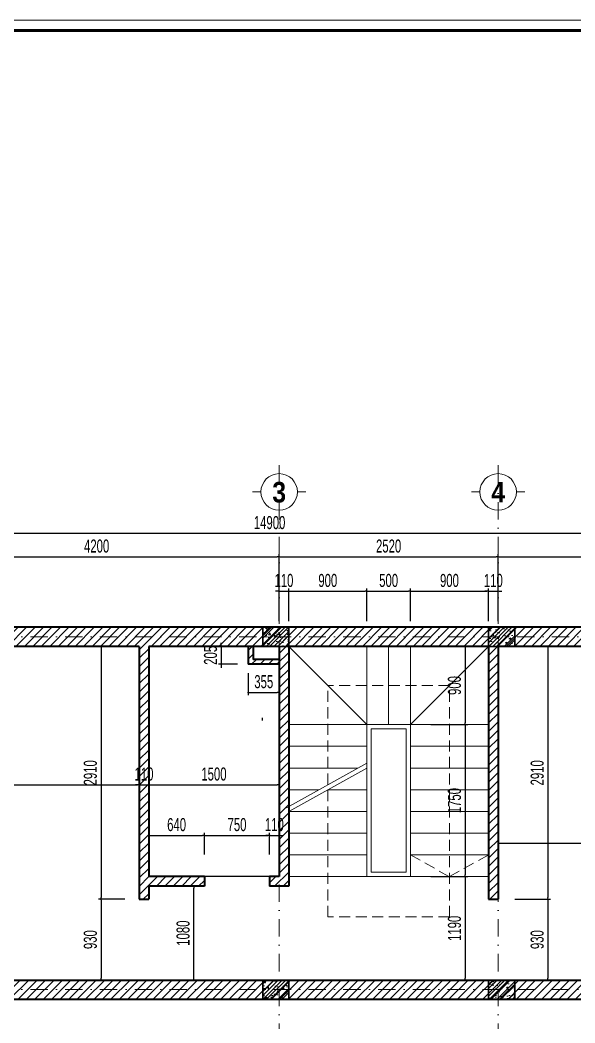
# Model space of a CAD drawing. Header units: millimetres. Extents: x 2565303 to 2664360, y -865723 to -262051.
# Drawn here: x 2638378 to 2644763, y -463448 to -451905 of the extents above; entities that cross this region are included whole.
import ezdxf
from ezdxf.enums import TextEntityAlignment as Align

# ---------------------------------------------------------------- set-up
doc = ezdxf.new("R2010")
doc.units = ezdxf.units.MM
doc.header["$LTSCALE"] = 10
doc.header["$MEASUREMENT"] = 0
doc.linetypes.add('DASHDOT', pattern=[1, 0.5, -0.25, 0, -0.25])
doc.linetypes.add('HIDDEN', pattern=[9.525, 6.35, -3.175])
doc.layers.get('0').update_dxf_attribs({"linetype": 'CONTINUOUS'})
doc.layers.get('DEFPOINTS').update_dxf_attribs({"color": 10, "linetype": 'CONTINUOUS'})
for name, color, linetype, lineweight in [('- Nội Thất', 83, 'CONTINUOUS', 25), ('-thay1', 7, 'CONTINUOUS', 18), ('-Tường', 4, 'CONTINUOUS', 35), ('LC Dim', 8, 'CONTINUOUS', 13), ('LC Hatch', 252, 'CONTINUOUS', 5), ('LC ISO', 153, 'CONTINUOUS', 13), ('LC MANH DUT', 35, 'HIDDEN', 5), ('LC Net dam 1', 30, 'CONTINUOUS', 30), ('LC Net dam2', 6, 'CONTINUOUS', 40), ('LC Net manh', 250, 'CONTINUOUS', 5), ('LC Net truc', 134, 'DASHDOT', 5), ('LC Text1', 20, 'CONTINUOUS', 13)]:
    doc.layers.add(name, color=color, linetype=linetype, lineweight=lineweight)
doc.layers.add('Khungten_LCDI', color=7, linetype='CONTINUOUS')
doc.layers.add('M3', color=3, linetype='CONTINUOUS')
doc.styles.add('HOATBIF', font='hoatbif.shx', dxfattribs={"width": 0.65})
doc.styles.add('Khungten', font='', dxfattribs={"width": 0.9, "height": 5000})
doc.styles.add('LC 1', font='')
doc.styles.add('Title', font='', dxfattribs={"width": 0.8})
doc.styles.get('Khungten').set_extended_font_data('.VnAvantH')
doc.styles.get('LC 1').set_extended_font_data('.VnAvantH', bold=True)
doc.styles.get('Title').set_extended_font_data('.VnBlackH')
doc.dimstyles.new('1-100 (1-60)', dxfattribs={"dimscale": 60, "dimtxt": 2.5, "dimasz": 0.35, "dimexe": 0.5, "dimexo": 0, "dimgap": 0.8, "dimtad": 1, "dimdec": 0, "dimzin": 0, "dimdsep": 46, "dimtxsty": 'HOATBIF', "dimblk1": 'DOT', "dimblk2": 'DOT', "dimsah": 1, "dimcen": -1, "dimdle": 1, "dimclrd": 256, "dimclre": 256, "dimclrt": 4, "dimadec": 3, "dimazin": 2, "dimtfac": 0.333333, "dimtdec": 0, "dimtix": 1, "dimtmove": 2, "dimatfit": 3, "dimldrblk": 'DOT', "dimfxl": 1, "dimtvp": 0.833333, "dimtolj": 1, "dimtzin": 0, "dimarcsym": 0})

# ---------------------------------------------------------------- blocks, each defined once
blk = doc.blocks.new('DOT')
at = {"layer": 'M3', "color": 0, "linetype": 'ByBlock'}
blk.add_line((-0.5, 0), (-1, 0), dxfattribs=at)
at = {"layer": 'M3', "color": 0, "linetype": 'ByBlock', "const_width": 0.5}
blk.add_lwpolyline([(-0.25, 0, 1), (0.25, 0, 1)], format="xyb", close=True, dxfattribs=at)
blk = doc.blocks.new('*D337')
at = {"layer": 'DEFPOINTS', "color": 0, "transparency": 16777216}
for p in [(2641359, -458083), (2637159, -458543), (2641359, -458543)]:
    blk.add_point(p, dxfattribs=at)
at = {"layer": 'LC Dim', "lineweight": -2, "transparency": 16777216}
for p, q in [((2637159, -458543), (2637159, -458053)), ((2637180, -458083), (2641338, -458083)), ((2641359, -458543), (2641359, -458053))]:
    blk.add_line(p, q, dxfattribs=at)
at = {"layer": 'LC Dim', "lineweight": -2, "transparency": 16777216, "xscale": 21, "yscale": 21, "zscale": 21, "rotation": 180}
blk.add_blockref('DOT', (2637159, -458083), dxfattribs=at)
at = {"layer": 'LC Dim', "lineweight": -2, "transparency": 16777216, "xscale": 21, "yscale": 21, "zscale": 21}
blk.add_blockref('DOT', (2641359, -458083), dxfattribs=at)
at = {"layer": 'LC Dim', "color": 4, "transparency": 16777216, "insert": (2639259, -457960), "char_height": 150, "attachment_point": 5, "style": 'HOATBIF'}
blk.add_mtext('\\A1;4200', dxfattribs=at)
blk = doc.blocks.new('*D338')
at = {"layer": 'DEFPOINTS', "color": 0, "transparency": 16777216}
for p in [(2643879, -458083), (2641359, -458543), (2643879, -458543)]:
    blk.add_point(p, dxfattribs=at)
at = {"layer": 'LC Dim', "lineweight": -2, "transparency": 16777216}
for p, q in [((2641359, -458543), (2641359, -458053)), ((2641380, -458083), (2643858, -458083)), ((2643879, -458543), (2643879, -458053))]:
    blk.add_line(p, q, dxfattribs=at)
at = {"layer": 'LC Dim', "lineweight": -2, "transparency": 16777216, "xscale": 21, "yscale": 21, "zscale": 21, "rotation": 180}
blk.add_blockref('DOT', (2641359, -458083), dxfattribs=at)
at = {"layer": 'LC Dim', "lineweight": -2, "transparency": 16777216, "xscale": 21, "yscale": 21, "zscale": 21}
blk.add_blockref('DOT', (2643879, -458083), dxfattribs=at)
at = {"layer": 'LC Dim', "color": 4, "transparency": 16777216, "insert": (2642619, -457960), "char_height": 150, "attachment_point": 5, "style": 'HOATBIF'}
blk.add_mtext('\\A1;2520', dxfattribs=at)
blk = doc.blocks.new('*D339')
at = {"layer": 'DEFPOINTS', "color": 0, "transparency": 16777216}
for p in [(2648219, -458083), (2643879, -458543), (2648219, -458543)]:
    blk.add_point(p, dxfattribs=at)
at = {"layer": 'LC Dim', "lineweight": -2, "transparency": 16777216}
for p, q in [((2643879, -458543), (2643879, -458053)), ((2643900, -458083), (2648198, -458083)), ((2648219, -458543), (2648219, -458053))]:
    blk.add_line(p, q, dxfattribs=at)
at = {"layer": 'LC Dim', "lineweight": -2, "transparency": 16777216, "xscale": 21, "yscale": 21, "zscale": 21, "rotation": 180}
blk.add_blockref('DOT', (2643879, -458083), dxfattribs=at)
at = {"layer": 'LC Dim', "lineweight": -2, "transparency": 16777216, "xscale": 21, "yscale": 21, "zscale": 21}
blk.add_blockref('DOT', (2648219, -458083), dxfattribs=at)
at = {"layer": 'LC Dim', "color": 4, "transparency": 16777216, "insert": (2646049, -457960), "char_height": 150, "attachment_point": 5, "style": 'HOATBIF'}
blk.add_mtext('\\A1;4340', dxfattribs=at)
blk = doc.blocks.new('*D341')
at = {"layer": 'DEFPOINTS', "color": 0, "transparency": 16777216}
for p in [(2633429, -457813), (2633429, -458543), (2648329, -458543)]:
    blk.add_point(p, dxfattribs=at)
at = {"layer": 'LC Dim', "lineweight": -2, "transparency": 16777216}
for p, q in [((2633429, -458543), (2633429, -457783)), ((2648308, -457813), (2633450, -457813)), ((2648329, -458543), (2648329, -457783))]:
    blk.add_line(p, q, dxfattribs=at)
at = {"layer": 'LC Dim', "lineweight": -2, "transparency": 16777216, "xscale": 21, "yscale": 21, "zscale": 21, "rotation": 180}
blk.add_blockref('DOT', (2633429, -457813), dxfattribs=at)
at = {"layer": 'LC Dim', "lineweight": -2, "transparency": 16777216, "xscale": 21, "yscale": 21, "zscale": 21}
blk.add_blockref('DOT', (2648329, -457813), dxfattribs=at)
at = {"layer": 'LC Dim', "color": 4, "transparency": 16777216, "insert": (2641249, -457690), "char_height": 150, "attachment_point": 5, "style": 'HOATBIF'}
blk.add_mtext('\\A1;14900', dxfattribs=at)
blk = doc.blocks.new('lcdi fix')
at = {"layer": 'DEFPOINTS', "lineweight": 0}
blk.add_lwpolyline([(-1200, -14850), (-1200, 14850), (40800, 14850), (40800, -14850)], close=True, dxfattribs=at)
at = {"layer": 'Khungten_LCDI', "color": 5, "lineweight": 60}
blk.add_lwpolyline([(0, -14650), (0, 14650), (40600, 14650), (40600, -14650)], close=True, dxfattribs=at)
at = {"color": 7, "style": 'Khungten', "width": 0.8}
for tag, p in [('REVISION', (39499, -10746)), ('NGAYHT', (39546, -11609))]:
    blk.add_attdef(tag, text='', height=200, dxfattribs=at).set_placement(p, align=Align.CENTER)
at = {"layer": 'LC Text1', "style": 'Title', "width": 1.485915}
for tag, p, p2 in [('TENBANVE1', (36913, -8886), (40339, -8886)), ('TENBANVE2', (36913, -9562), (40339, -9562))]:
    blk.add_attdef(tag, text='', height=250, dxfattribs=at).set_placement(p, p2, align=Align.FIT)
at = {"layer": 'LC Text1', "style": 'Title', "width": 0.7}
blk.add_attdef('SOBANVE', text='', height=250, dxfattribs=at).set_placement((39562, -13896), align=Align.CENTER)
blk = doc.blocks.new('c22x30')
at = {"layer": 'LC Hatch'}
h = blk.add_hatch(dxfattribs=at)
h.set_pattern_fill('BTCT', color=256, scale=25)
h.set_pattern_definition([(50, (-619188.45, -138015.9), (179.315046, -15.688034), [18.75, -206.25]), (355, (-619188.45, -138015.9), (-34.687833, 188.048033), [15, -165]), (100.4514, (-619173.5, -138017.21), (144.627345, 172.359886), [15.93505, -175.28553]), (46.1842, (-619188.45, -137965.9), (266.81026, -41.37975), [28.125, -309.375]), (96.6356, (-619166.22, -137969.35), (233.66568, 243.52947), [23.90257, -262.92825]), (351.1842, (-619188.45, -137965.9), (233.66549, 243.52965), [22.5, -247.5]), (21, (-619163.45, -137978.4), (149.226763, -100.654723), [18.75, -206.25]), (326, (-619163.45, -137978.4), (60.828833, 181.28751), [15, -165]), (71.4514, (-619151.02, -137986.79), (210.055657, 80.632624), [15.93505, -175.28553]), (37.5, (-619188.45, -138015.9), (3.039964, 83.2234635), [0, -163, 0, -167.5, 0, -165.625]), (7.5, (-619188.45, -138015.9), (65.767384, 98.602928), [0, -95.5, 0, -159.25, 0, -63.125]), (327.5, (-619244.2, -138015.9), (133.455609, -5.638718), [0, -62.5, 0, -195, 0, -258.75]), (317.5, (-619269.2, -138015.9), (145.796542, 25.026246), [0, -81.25, 0, -129.5, 0, -183.75]), (45, (-619188.45, -138015.9), (-66.291261, 66.291261), []), (45, (-619144.26, -138015.9), (-66.291261, 66.291261), [])])
h.paths.add_polyline_path([(0, 0), (0, -220), (300, -220), (300, 0)])
at = {"layer": 'LC Net dam 1'}
blk.add_lwpolyline([(0, 0), (300, 0), (300, -220), (0, -220)], close=True, dxfattribs=at)
blk = doc.blocks.new('he cot')
at = {"layer": 'LC Net dam 1'}
for p in [(2678573, -406007), (2681173, -406007), (2678573, -410067), (2681173, -410067)]:
    blk.add_blockref('c22x30', p, dxfattribs=at)
blk = doc.blocks.new('TTRUC')
at = {"layer": 'LC ISO'}
for p, q in [((0, 6.95), (0, 10.13)), ((-6.95, 0), (-10.13, 0)), ((6.95, 0), (10.13, 0)), ((0, -6.95), (0, -10.13))]:
    blk.add_line(p, q, dxfattribs=at)
at = {"layer": 'LC Net manh'}
blk.add_circle((0, 0), 6.95, dxfattribs=at)
blk = doc.blocks.new('*D543')
at = {"layer": 'DEFPOINTS', "color": 0, "transparency": 16777216}
for p in [(2634439, -460252), (2639749, -460290), (2639749, -460707)]:
    blk.add_point(p, dxfattribs=at)
at = {"layer": 'LC Dim', "lineweight": -2, "transparency": 16777216}
for p, q in [((2634439, -460252), (2634439, -460737)), ((2639749, -460290), (2639749, -460737)), ((2634460, -460707), (2639728, -460707))]:
    blk.add_line(p, q, dxfattribs=at)
at = {"layer": 'LC Dim', "lineweight": -2, "transparency": 16777216, "xscale": 21, "yscale": 21, "zscale": 21, "rotation": 180}
blk.add_blockref('DOT', (2634439, -460707), dxfattribs=at)
at = {"layer": 'LC Dim', "lineweight": -2, "transparency": 16777216, "xscale": 21, "yscale": 21, "zscale": 21}
blk.add_blockref('DOT', (2639749, -460707), dxfattribs=at)
at = {"layer": 'LC Dim', "color": 4, "transparency": 16777216, "insert": (2637094, -460584), "char_height": 150, "attachment_point": 5, "style": 'HOATBIF'}
blk.add_mtext('\\A1;5310', dxfattribs=at)
blk = doc.blocks.new('*D544')
at = {"layer": 'DEFPOINTS', "color": 0, "transparency": 16777216}
for p in [(2639749, -460290), (2639859, -460290), (2639859, -460707)]:
    blk.add_point(p, dxfattribs=at)
at = {"layer": 'LC Dim', "lineweight": -2, "transparency": 16777216}
for p, q in [((2639749, -460290), (2639749, -460737)), ((2639859, -460290), (2639859, -460737)), ((2639728, -460707), (2639707, -460707)), ((2639749, -460707), (2639859, -460707)), ((2639880, -460707), (2639901, -460707))]:
    blk.add_line(p, q, dxfattribs=at)
at = {"layer": 'LC Dim', "lineweight": -2, "transparency": 16777216, "xscale": 21, "yscale": 21, "zscale": 21}
blk.add_blockref('DOT', (2639749, -460707), dxfattribs=at)
at = {"layer": 'LC Dim', "lineweight": -2, "transparency": 16777216, "xscale": 21, "yscale": 21, "zscale": 21, "rotation": 180}
blk.add_blockref('DOT', (2639859, -460707), dxfattribs=at)
at = {"layer": 'LC Dim', "color": 4, "transparency": 16777216, "insert": (2639804, -460584), "char_height": 150, "attachment_point": 5, "style": 'HOATBIF'}
blk.add_mtext('\\A1;110', dxfattribs=at)
blk = doc.blocks.new('*D545')
at = {"layer": 'DEFPOINTS', "color": 0, "transparency": 16777216}
for p in [(2639859, -460290), (2641359, -460290), (2641359, -460707)]:
    blk.add_point(p, dxfattribs=at)
at = {"layer": 'LC Dim', "lineweight": -2, "transparency": 16777216}
for p, q in [((2639859, -460290), (2639859, -460737)), ((2641359, -460290), (2641359, -460737)), ((2639880, -460707), (2641338, -460707))]:
    blk.add_line(p, q, dxfattribs=at)
at = {"layer": 'LC Dim', "lineweight": -2, "transparency": 16777216, "xscale": 21, "yscale": 21, "zscale": 21, "rotation": 180}
blk.add_blockref('DOT', (2639859, -460707), dxfattribs=at)
at = {"layer": 'LC Dim', "lineweight": -2, "transparency": 16777216, "xscale": 21, "yscale": 21, "zscale": 21}
blk.add_blockref('DOT', (2641359, -460707), dxfattribs=at)
at = {"layer": 'LC Dim', "color": 4, "transparency": 16777216, "insert": (2640609, -460584), "char_height": 150, "attachment_point": 5, "style": 'HOATBIF'}
blk.add_mtext('\\A1;1500', dxfattribs=at)
blk = doc.blocks.new('*D546')
at = {"layer": 'DEFPOINTS', "color": 0, "transparency": 16777216}
for p in [(2640878, -459114), (2640693, -459319), (2640878, -459319)]:
    blk.add_point(p, dxfattribs=at)
at = {"layer": 'LC Dim', "lineweight": -2, "transparency": 16777216}
for p, q in [((2640878, -459114), (2640663, -459114)), ((2640693, -459093), (2640693, -459072)), ((2640693, -459114), (2640693, -459319)), ((2640878, -459319), (2640663, -459319)), ((2640693, -459340), (2640693, -459361))]:
    blk.add_line(p, q, dxfattribs=at)
at = {"layer": 'LC Dim', "lineweight": -2, "transparency": 16777216, "xscale": 21, "yscale": 21, "zscale": 21}
for p, rotation in [((2640693, -459114), 270), ((2640693, -459319), 90)]:
    blk.add_blockref('DOT', p, dxfattribs=dict(at, rotation=rotation))
at = {"layer": 'LC Dim', "color": 4, "transparency": 16777216, "insert": (2640570, -459217), "char_height": 150, "attachment_point": 5, "rotation": 90, "style": 'HOATBIF'}
blk.add_mtext('\\A1;205', dxfattribs=at)
blk = doc.blocks.new('*D547')
at = {"layer": 'DEFPOINTS', "color": 0, "transparency": 16777216}
for p in [(2641004, -459422), (2641359, -459422), (2641359, -459644)]:
    blk.add_point(p, dxfattribs=at)
at = {"layer": 'LC Dim', "lineweight": -2, "transparency": 16777216}
for p, q in [((2641004, -459422), (2641004, -459674)), ((2641359, -459422), (2641359, -459674)), ((2641025, -459644), (2641338, -459644))]:
    blk.add_line(p, q, dxfattribs=at)
at = {"layer": 'LC Dim', "lineweight": -2, "transparency": 16777216, "xscale": 21, "yscale": 21, "zscale": 21, "rotation": 180}
blk.add_blockref('DOT', (2641004, -459644), dxfattribs=at)
at = {"layer": 'LC Dim', "lineweight": -2, "transparency": 16777216, "xscale": 21, "yscale": 21, "zscale": 21}
blk.add_blockref('DOT', (2641359, -459644), dxfattribs=at)
at = {"layer": 'LC Dim', "color": 4, "transparency": 16777216, "insert": (2641182, -459521), "char_height": 150, "attachment_point": 5, "style": 'HOATBIF'}
blk.add_mtext('\\A1;355', dxfattribs=at)
blk = doc.blocks.new('*D548')
at = {"layer": 'DEFPOINTS', "color": 0, "transparency": 16777216}
for p in [(2639585, -459114), (2639310, -462024), (2639585, -462024)]:
    blk.add_point(p, dxfattribs=at)
at = {"layer": 'LC Dim', "lineweight": -2, "transparency": 16777216}
for p, q in [((2639585, -459114), (2639280, -459114)), ((2639310, -459135), (2639310, -462003)), ((2639585, -462024), (2639280, -462024))]:
    blk.add_line(p, q, dxfattribs=at)
at = {"layer": 'LC Dim', "lineweight": -2, "transparency": 16777216, "xscale": 21, "yscale": 21, "zscale": 21}
for p, rotation in [((2639310, -459114), 90), ((2639310, -462024), 270)]:
    blk.add_blockref('DOT', p, dxfattribs=dict(at, rotation=rotation))
at = {"layer": 'LC Dim', "color": 4, "transparency": 16777216, "insert": (2639187, -460569), "char_height": 150, "attachment_point": 5, "rotation": 90, "style": 'HOATBIF'}
blk.add_mtext('\\A1;2910', dxfattribs=at)
blk = doc.blocks.new('*D549')
at = {"layer": 'DEFPOINTS', "color": 0, "transparency": 16777216}
for p in [(2639585, -462024), (2639310, -462954), (2639585, -462954)]:
    blk.add_point(p, dxfattribs=at)
at = {"layer": 'LC Dim', "lineweight": -2, "transparency": 16777216}
for p, q in [((2639585, -462024), (2639280, -462024)), ((2639310, -462045), (2639310, -462933)), ((2639585, -462954), (2639280, -462954))]:
    blk.add_line(p, q, dxfattribs=at)
at = {"layer": 'LC Dim', "lineweight": -2, "transparency": 16777216, "xscale": 21, "yscale": 21, "zscale": 21}
for p, rotation in [((2639310, -462024), 90), ((2639310, -462954), 270)]:
    blk.add_blockref('DOT', p, dxfattribs=dict(at, rotation=rotation))
at = {"layer": 'LC Dim', "color": 4, "transparency": 16777216, "insert": (2639187, -462489), "char_height": 150, "attachment_point": 5, "rotation": 90, "style": 'HOATBIF'}
blk.add_mtext('\\A1;930', dxfattribs=at)
blk = doc.blocks.new('*D550')
at = {"layer": 'DEFPOINTS', "color": 0, "transparency": 16777216}
for p in [(2640499, -461289), (2639859, -461508), (2640499, -461508)]:
    blk.add_point(p, dxfattribs=at)
at = {"layer": 'LC Dim', "lineweight": -2, "transparency": 16777216}
for p, q in [((2639859, -461508), (2639859, -461259)), ((2639880, -461289), (2640478, -461289)), ((2640499, -461508), (2640499, -461259))]:
    blk.add_line(p, q, dxfattribs=at)
at = {"layer": 'LC Dim', "lineweight": -2, "transparency": 16777216, "xscale": 21, "yscale": 21, "zscale": 21, "rotation": 180}
blk.add_blockref('DOT', (2639859, -461289), dxfattribs=at)
at = {"layer": 'LC Dim', "lineweight": -2, "transparency": 16777216, "xscale": 21, "yscale": 21, "zscale": 21}
blk.add_blockref('DOT', (2640499, -461289), dxfattribs=at)
at = {"layer": 'LC Dim', "color": 4, "transparency": 16777216, "insert": (2640179, -461166), "char_height": 150, "attachment_point": 5, "style": 'HOATBIF'}
blk.add_mtext('\\A1;640', dxfattribs=at)
blk = doc.blocks.new('*D551')
at = {"layer": 'DEFPOINTS', "color": 0, "transparency": 16777216}
for p in [(2641249, -461289), (2640499, -461508), (2641249, -461508)]:
    blk.add_point(p, dxfattribs=at)
at = {"layer": 'LC Dim', "lineweight": -2, "transparency": 16777216}
for p, q in [((2640499, -461508), (2640499, -461259)), ((2640520, -461289), (2641228, -461289)), ((2641249, -461508), (2641249, -461259))]:
    blk.add_line(p, q, dxfattribs=at)
at = {"layer": 'LC Dim', "lineweight": -2, "transparency": 16777216, "xscale": 21, "yscale": 21, "zscale": 21, "rotation": 180}
blk.add_blockref('DOT', (2640499, -461289), dxfattribs=at)
at = {"layer": 'LC Dim', "lineweight": -2, "transparency": 16777216, "xscale": 21, "yscale": 21, "zscale": 21}
blk.add_blockref('DOT', (2641249, -461289), dxfattribs=at)
at = {"layer": 'LC Dim', "color": 4, "transparency": 16777216, "insert": (2640874, -461166), "char_height": 150, "attachment_point": 5, "style": 'HOATBIF'}
blk.add_mtext('\\A1;750', dxfattribs=at)
blk = doc.blocks.new('*D552')
at = {"layer": 'DEFPOINTS', "color": 0, "transparency": 16777216}
for p in [(2641359, -461289), (2641249, -461508), (2641359, -461508)]:
    blk.add_point(p, dxfattribs=at)
at = {"layer": 'LC Dim', "lineweight": -2, "transparency": 16777216}
for p, q in [((2641228, -461289), (2641207, -461289)), ((2641249, -461508), (2641249, -461259)), ((2641249, -461289), (2641359, -461289)), ((2641359, -461508), (2641359, -461259)), ((2641380, -461289), (2641401, -461289))]:
    blk.add_line(p, q, dxfattribs=at)
at = {"layer": 'LC Dim', "lineweight": -2, "transparency": 16777216, "xscale": 21, "yscale": 21, "zscale": 21}
blk.add_blockref('DOT', (2641249, -461289), dxfattribs=at)
at = {"layer": 'LC Dim', "lineweight": -2, "transparency": 16777216, "xscale": 21, "yscale": 21, "zscale": 21, "rotation": 180}
blk.add_blockref('DOT', (2641359, -461289), dxfattribs=at)
at = {"layer": 'LC Dim', "color": 4, "transparency": 16777216, "insert": (2641304, -461166), "char_height": 150, "attachment_point": 5, "style": 'HOATBIF'}
blk.add_mtext('\\A1;110', dxfattribs=at)
blk = doc.blocks.new('*D553')
at = {"layer": 'DEFPOINTS', "color": 0, "transparency": 16777216}
for p in [(2640255, -461874), (2640377, -461874), (2640255, -462954)]:
    blk.add_point(p, dxfattribs=at)
at = {"layer": 'LC Dim', "lineweight": -2, "transparency": 16777216}
for p, q in [((2640255, -461874), (2640407, -461874)), ((2640377, -462933), (2640377, -461895)), ((2640255, -462954), (2640407, -462954))]:
    blk.add_line(p, q, dxfattribs=at)
at = {"layer": 'LC Dim', "lineweight": -2, "transparency": 16777216, "xscale": 21, "yscale": 21, "zscale": 21}
for p, rotation in [((2640377, -461874), 90), ((2640377, -462954), 270)]:
    blk.add_blockref('DOT', p, dxfattribs=dict(at, rotation=rotation))
at = {"layer": 'LC Dim', "color": 4, "transparency": 16777216, "insert": (2640254, -462414), "char_height": 150, "attachment_point": 5, "rotation": 90, "style": 'HOATBIF'}
blk.add_mtext('\\A1;1080', dxfattribs=at)
blk = doc.blocks.new('*D554')
at = {"layer": 'DEFPOINTS', "color": 0, "transparency": 16777216}
for p in [(2643106, -461764), (2643106, -462954), (2643500, -462954)]:
    blk.add_point(p, dxfattribs=at)
at = {"layer": 'LC Dim', "lineweight": -2, "transparency": 16777216}
for p, q in [((2643106, -461764), (2643530, -461764)), ((2643500, -461785), (2643500, -462933)), ((2643106, -462954), (2643530, -462954))]:
    blk.add_line(p, q, dxfattribs=at)
at = {"layer": 'LC Dim', "lineweight": -2, "transparency": 16777216, "xscale": 21, "yscale": 21, "zscale": 21}
for p, rotation in [((2643500, -461764), 90), ((2643500, -462954), 270)]:
    blk.add_blockref('DOT', p, dxfattribs=dict(at, rotation=rotation))
at = {"layer": 'LC Dim', "color": 4, "transparency": 16777216, "insert": (2643377, -462359), "char_height": 150, "attachment_point": 5, "rotation": 90, "style": 'HOATBIF'}
blk.add_mtext('\\A1;1190', dxfattribs=at)
blk = doc.blocks.new('*D555')
at = {"layer": 'DEFPOINTS', "color": 0, "transparency": 16777216}
for p in [(2644073, -459114), (2644073, -462024), (2644452, -462024)]:
    blk.add_point(p, dxfattribs=at)
at = {"layer": 'LC Dim', "lineweight": -2, "transparency": 16777216}
for p, q in [((2644073, -459114), (2644482, -459114)), ((2644452, -459135), (2644452, -462003)), ((2644073, -462024), (2644482, -462024))]:
    blk.add_line(p, q, dxfattribs=at)
at = {"layer": 'LC Dim', "lineweight": -2, "transparency": 16777216, "xscale": 21, "yscale": 21, "zscale": 21}
for p, rotation in [((2644452, -459114), 90), ((2644452, -462024), 270)]:
    blk.add_blockref('DOT', p, dxfattribs=dict(at, rotation=rotation))
at = {"layer": 'LC Dim', "color": 4, "transparency": 16777216, "insert": (2644329, -460569), "char_height": 150, "attachment_point": 5, "rotation": 90, "style": 'HOATBIF'}
blk.add_mtext('\\A1;2910', dxfattribs=at)
blk = doc.blocks.new('*D556')
at = {"layer": 'DEFPOINTS', "color": 0, "transparency": 16777216}
for p in [(2644073, -462024), (2644073, -462954), (2644452, -462954)]:
    blk.add_point(p, dxfattribs=at)
at = {"layer": 'LC Dim', "lineweight": -2, "transparency": 16777216}
for p, q in [((2644073, -462024), (2644482, -462024)), ((2644452, -462045), (2644452, -462933)), ((2644073, -462954), (2644482, -462954))]:
    blk.add_line(p, q, dxfattribs=at)
at = {"layer": 'LC Dim', "lineweight": -2, "transparency": 16777216, "xscale": 21, "yscale": 21, "zscale": 21}
for p, rotation in [((2644452, -462024), 90), ((2644452, -462954), 270)]:
    blk.add_blockref('DOT', p, dxfattribs=dict(at, rotation=rotation))
at = {"layer": 'LC Dim', "color": 4, "transparency": 16777216, "insert": (2644329, -462489), "char_height": 150, "attachment_point": 5, "rotation": 90, "style": 'HOATBIF'}
blk.add_mtext('\\A1;930', dxfattribs=at)
blk = doc.blocks.new('*D557')
at = {"layer": 'DEFPOINTS', "color": 0, "transparency": 16777216}
for p in [(2643879, -461117), (2648219, -461117), (2648219, -461378)]:
    blk.add_point(p, dxfattribs=at)
at = {"layer": 'LC Dim', "lineweight": -2, "transparency": 16777216}
for p, q in [((2643879, -461117), (2643879, -461408)), ((2648219, -461117), (2648219, -461408)), ((2643900, -461378), (2648198, -461378))]:
    blk.add_line(p, q, dxfattribs=at)
at = {"layer": 'LC Dim', "lineweight": -2, "transparency": 16777216, "xscale": 21, "yscale": 21, "zscale": 21, "rotation": 180}
blk.add_blockref('DOT', (2643879, -461378), dxfattribs=at)
at = {"layer": 'LC Dim', "lineweight": -2, "transparency": 16777216, "xscale": 21, "yscale": 21, "zscale": 21}
blk.add_blockref('DOT', (2648219, -461378), dxfattribs=at)
at = {"layer": 'LC Dim', "color": 4, "transparency": 16777216, "insert": (2646049, -461255), "char_height": 150, "attachment_point": 5, "style": 'HOATBIF'}
blk.add_mtext('\\A1;4340', dxfattribs=at)
blk = doc.blocks.new('*D558')
at = {"layer": 'DEFPOINTS', "color": 0, "transparency": 16777216}
for p in [(2641469, -458479), (2641359, -458824), (2641469, -458824)]:
    blk.add_point(p, dxfattribs=at)
at = {"layer": 'LC Dim', "lineweight": -2, "transparency": 16777216}
for p, q in [((2641359, -458824), (2641359, -458449)), ((2641469, -458824), (2641469, -458449)), ((2641338, -458479), (2641317, -458479)), ((2641359, -458479), (2641469, -458479)), ((2641490, -458479), (2641511, -458479))]:
    blk.add_line(p, q, dxfattribs=at)
at = {"layer": 'LC Dim', "lineweight": -2, "transparency": 16777216, "xscale": 21, "yscale": 21, "zscale": 21}
blk.add_blockref('DOT', (2641359, -458479), dxfattribs=at)
at = {"layer": 'LC Dim', "lineweight": -2, "transparency": 16777216, "xscale": 21, "yscale": 21, "zscale": 21, "rotation": 180}
blk.add_blockref('DOT', (2641469, -458479), dxfattribs=at)
at = {"layer": 'LC Dim', "color": 4, "transparency": 16777216, "insert": (2641414, -458356), "char_height": 150, "attachment_point": 5, "style": 'HOATBIF'}
blk.add_mtext('\\A1;110', dxfattribs=at)
blk = doc.blocks.new('*D559')
at = {"layer": 'DEFPOINTS', "color": 0, "transparency": 16777216}
for p in [(2642369, -458479), (2641469, -458824), (2642369, -458824)]:
    blk.add_point(p, dxfattribs=at)
at = {"layer": 'LC Dim', "lineweight": -2, "transparency": 16777216}
for p, q in [((2641469, -458824), (2641469, -458449)), ((2642369, -458824), (2642369, -458449)), ((2641490, -458479), (2642348, -458479))]:
    blk.add_line(p, q, dxfattribs=at)
at = {"layer": 'LC Dim', "lineweight": -2, "transparency": 16777216, "xscale": 21, "yscale": 21, "zscale": 21, "rotation": 180}
blk.add_blockref('DOT', (2641469, -458479), dxfattribs=at)
at = {"layer": 'LC Dim', "lineweight": -2, "transparency": 16777216, "xscale": 21, "yscale": 21, "zscale": 21}
blk.add_blockref('DOT', (2642369, -458479), dxfattribs=at)
at = {"layer": 'LC Dim', "color": 4, "transparency": 16777216, "insert": (2641919, -458356), "char_height": 150, "attachment_point": 5, "style": 'HOATBIF'}
blk.add_mtext('\\A1;900', dxfattribs=at)
blk = doc.blocks.new('*D560')
at = {"layer": 'DEFPOINTS', "color": 0, "transparency": 16777216}
for p in [(2642869, -458479), (2642369, -458824), (2642869, -458824)]:
    blk.add_point(p, dxfattribs=at)
at = {"layer": 'LC Dim', "lineweight": -2, "transparency": 16777216}
for p, q in [((2642369, -458824), (2642369, -458449)), ((2642869, -458824), (2642869, -458449)), ((2642390, -458479), (2642848, -458479))]:
    blk.add_line(p, q, dxfattribs=at)
at = {"layer": 'LC Dim', "lineweight": -2, "transparency": 16777216, "xscale": 21, "yscale": 21, "zscale": 21, "rotation": 180}
blk.add_blockref('DOT', (2642369, -458479), dxfattribs=at)
at = {"layer": 'LC Dim', "lineweight": -2, "transparency": 16777216, "xscale": 21, "yscale": 21, "zscale": 21}
blk.add_blockref('DOT', (2642869, -458479), dxfattribs=at)
at = {"layer": 'LC Dim', "color": 4, "transparency": 16777216, "insert": (2642619, -458356), "char_height": 150, "attachment_point": 5, "style": 'HOATBIF'}
blk.add_mtext('\\A1;500', dxfattribs=at)
blk = doc.blocks.new('*D561')
at = {"layer": 'DEFPOINTS', "color": 0, "transparency": 16777216}
for p in [(2643769, -458479), (2642869, -458824), (2643769, -458824)]:
    blk.add_point(p, dxfattribs=at)
at = {"layer": 'LC Dim', "lineweight": -2, "transparency": 16777216}
for p, q in [((2642869, -458824), (2642869, -458449)), ((2643769, -458824), (2643769, -458449)), ((2642890, -458479), (2643748, -458479))]:
    blk.add_line(p, q, dxfattribs=at)
at = {"layer": 'LC Dim', "lineweight": -2, "transparency": 16777216, "xscale": 21, "yscale": 21, "zscale": 21, "rotation": 180}
blk.add_blockref('DOT', (2642869, -458479), dxfattribs=at)
at = {"layer": 'LC Dim', "lineweight": -2, "transparency": 16777216, "xscale": 21, "yscale": 21, "zscale": 21}
blk.add_blockref('DOT', (2643769, -458479), dxfattribs=at)
at = {"layer": 'LC Dim', "color": 4, "transparency": 16777216, "insert": (2643319, -458356), "char_height": 150, "attachment_point": 5, "style": 'HOATBIF'}
blk.add_mtext('\\A1;900', dxfattribs=at)
blk = doc.blocks.new('*D562')
at = {"layer": 'DEFPOINTS', "color": 0, "transparency": 16777216}
for p in [(2643879, -458479), (2643769, -458824), (2643879, -458824)]:
    blk.add_point(p, dxfattribs=at)
at = {"layer": 'LC Dim', "lineweight": -2, "transparency": 16777216}
for p, q in [((2643769, -458824), (2643769, -458449)), ((2643879, -458824), (2643879, -458449)), ((2643748, -458479), (2643727, -458479)), ((2643769, -458479), (2643879, -458479)), ((2643900, -458479), (2643921, -458479))]:
    blk.add_line(p, q, dxfattribs=at)
at = {"layer": 'LC Dim', "lineweight": -2, "transparency": 16777216, "xscale": 21, "yscale": 21, "zscale": 21}
blk.add_blockref('DOT', (2643769, -458479), dxfattribs=at)
at = {"layer": 'LC Dim', "lineweight": -2, "transparency": 16777216, "xscale": 21, "yscale": 21, "zscale": 21, "rotation": 180}
blk.add_blockref('DOT', (2643879, -458479), dxfattribs=at)
at = {"layer": 'LC Dim', "color": 4, "transparency": 16777216, "insert": (2643824, -458356), "char_height": 150, "attachment_point": 5, "style": 'HOATBIF'}
blk.add_mtext('\\A1;110', dxfattribs=at)
blk = doc.blocks.new('*D563')
at = {"layer": 'DEFPOINTS', "color": 0, "transparency": 16777216}
for p in [(2643106, -459114), (2643106, -460014), (2643500, -460014)]:
    blk.add_point(p, dxfattribs=at)
at = {"layer": 'LC Dim', "lineweight": -2, "transparency": 16777216}
for p, q in [((2643106, -459114), (2643530, -459114)), ((2643500, -459135), (2643500, -459993)), ((2643106, -460014), (2643530, -460014))]:
    blk.add_line(p, q, dxfattribs=at)
at = {"layer": 'LC Dim', "lineweight": -2, "transparency": 16777216, "xscale": 21, "yscale": 21, "zscale": 21}
for p, rotation in [((2643500, -459114), 90), ((2643500, -460014), 270)]:
    blk.add_blockref('DOT', p, dxfattribs=dict(at, rotation=rotation))
at = {"layer": 'LC Dim', "color": 4, "transparency": 16777216, "insert": (2643377, -459564), "char_height": 150, "attachment_point": 5, "rotation": 90, "style": 'HOATBIF'}
blk.add_mtext('\\A1;900', dxfattribs=at)
blk = doc.blocks.new('*D564')
at = {"layer": 'DEFPOINTS', "color": 0, "transparency": 16777216}
for p in [(2643106, -460014), (2643106, -461764), (2643500, -461764)]:
    blk.add_point(p, dxfattribs=at)
at = {"layer": 'LC Dim', "lineweight": -2, "transparency": 16777216}
for p, q in [((2643106, -460014), (2643530, -460014)), ((2643500, -460035), (2643500, -461743)), ((2643106, -461764), (2643530, -461764))]:
    blk.add_line(p, q, dxfattribs=at)
at = {"layer": 'LC Dim', "lineweight": -2, "transparency": 16777216, "xscale": 21, "yscale": 21, "zscale": 21}
for p, rotation in [((2643500, -460014), 90), ((2643500, -461764), 270)]:
    blk.add_blockref('DOT', p, dxfattribs=dict(at, rotation=rotation))
at = {"layer": 'LC Dim', "color": 4, "transparency": 16777216, "insert": (2643377, -460889), "char_height": 150, "attachment_point": 5, "rotation": 90, "style": 'HOATBIF'}
blk.add_mtext('\\A1;1750', dxfattribs=at)

msp = doc.modelspace()

# ---------------------------------------------------------------- hatches: boundary and pattern name
at = {"layer": 'LC Hatch', "ltscale": 0.3}
h = msp.add_hatch(dxfattribs=at)
h.set_pattern_fill('ANSI31', color=256, scale=550, style=0)
h.set_pattern_definition([(45, (-363.3, -47596.82), (-48.6135912, 48.6135912), [])])
h.paths.add_polyline_path([(2641359.4, -459264.1), (2641059.4, -459264.1), (2641059.4, -459114.1), (2641004.4, -459114.1), (2641004.4, -459319.1), (2641359.4, -459319.1)], flags=17)
h.paths.add_polyline_path([(2648329.4, -458894.1), (2633429.4, -458894.1), (2633429.4, -459114.1), (2634329.4, -459114.1), (2634329.4, -460074.1), (2634439.4, -460074.1), (2634439.4, -459114.1), (2639749.4, -459114.1), (2639749.4, -462024.1), (2639859.4, -462024.1), (2639859.4, -461874.1), (2640499.4, -461874.1), (2640499.4, -461764.1), (2639859.4, -461764.1), (2639859.4, -459114.1), (2641359.4, -459114.1), (2641359.4, -461764.1), (2641249.4, -461764.1), (2641249.4, -461874.1), (2641469.4, -461874.1), (2641469.4, -459114.1), (2643769.4, -459114.1), (2643769.4, -462024.1), (2643879.4, -462024.1), (2643879.4, -459114.1), (2648219.4, -459114.1), (2648219.4, -460334.1), (2648329.4, -460334.1)])
h.paths.add_polyline_path([(2648329.4, -461734.1), (2648219.4, -461734.1), (2648219.4, -462954.1), (2634439.4, -462954.1), (2634439.4, -462734.1), (2634329.4, -462734.1), (2634329.4, -462954.1), (2633429.4, -462954.1), (2633429.4, -463174.1), (2648329.4, -463174.1)])

# ---------------------------------------------------------------- linework, layer by layer
at = {"layer": '- Nội Thất'}
for p, q in [((2641168.7, -459965.7), (2641168.7, -459935.7)), ((2641249.4, -461760.9), (2640499.4, -461764.1))]:
    msp.add_line(p, q, dxfattribs=at)
at = {"layer": '-thay1'}
for p, q in [((2642369.4, -460014.1), (2641469.4, -459114.1)), ((2642369.4, -460014.1), (2642369.4, -459114.1)), ((2642369.4, -461764.1), (2642369.4, -459114.1)), ((2642619.4, -459114.1), (2642619.4, -460014.1)), ((2642869.4, -461764.1), (2642869.4, -459114.1)), ((2642869.4, -459114.1), (2642869.4, -460014.1)), ((2642869.4, -459114.1), (2642869.4, -460014.1)), ((2642869.4, -460014.1), (2643769.4, -459114.1)), ((2642619.4, -459274.1), (2642619.4, -460014.1)), ((2642619.4, -459274.1), (2642619.4, -460014.1)), ((2643769.4, -460014.1), (2641469.4, -460014.1)), ((2643769.4, -460014.1), (2641469.4, -460014.1)), ((2641445.2, -460970.4), (2642369.4, -460456.9)), ((2641469.4, -461014.1), (2642369.4, -460514.1)), ((2642369.4, -461514.1), (2641469.4, -461514.1)), ((2642369.4, -461514.1), (2641469.4, -461514.1)), ((2643769.4, -461514.1), (2642869.4, -461514.1)), ((2643769.4, -461514.1), (2642869.4, -461514.1)), ((2642369.4, -461764.1), (2641469.4, -461764.1)), ((2642369.4, -461764.1), (2641469.4, -461764.1)), ((2642369.4, -461764.1), (2642869.4, -461764.1)), ((2643769.4, -461764.1), (2642869.4, -461764.1)), ((2643769.4, -461764.1), (2642869.4, -461764.1))]:
    msp.add_line(p, q, dxfattribs=at)
for points in [[(2642869.4, -460014.1), (2642369.4, -460014.1), (2642369.4, -461764.1), (2642869.4, -461764.1)], [(2642819.4, -460064.1), (2642419.4, -460064.1), (2642419.4, -461714.1), (2642819.4, -461714.1)]]:
    msp.add_lwpolyline(points, close=True, dxfattribs=at)
for points in [[(2642369.4, -460264.1), (2641469.4, -460264.1)], [(2643769.4, -460264.1), (2642869.4, -460264.1)], [(2642266.5, -460514.1), (2641469.4, -460514.1)], [(2643769.4, -460514.1), (2642869.4, -460514.1)], [(2641816.5, -460764.1), (2641469.4, -460764.1)], [(2642369.4, -460764.1), (2641919.4, -460764.1)], [(2643769.4, -460764.1), (2642869.4, -460764.1)], [(2642369.4, -461014.1), (2641469.4, -461014.1)], [(2643769.4, -461014.1), (2642869.4, -461014.1)], [(2642369.4, -461264.1), (2641469.4, -461264.1)], [(2643769.4, -461264.1), (2642869.4, -461264.1)]]:
    msp.add_lwpolyline(points, dxfattribs=at)
at = {"layer": 'LC MANH DUT', "ltscale": 2}
for p, q in [((2641919.4, -462228.2), (2641919.4, -459564.1)), ((2643319.4, -459564.1), (2641919.4, -459564.1)), ((2643319.4, -462228.2), (2643319.4, -459564.1)), ((2642869.4, -461514.1), (2643319.4, -461764.1)), ((2643319.4, -461764.1), (2643769.4, -461514.1)), ((2643319.4, -462228.2), (2641919.4, -462228.2))]:
    msp.add_line(p, q, dxfattribs=at)
at = {"layer": 'LC Net dam2'}
for p, q in [((2648329.4, -458894.1), (2633429.4, -458894.1)), ((2639749.4, -459114.1), (2634439.4, -459114.1)), ((2639749.4, -459114.1), (2639749.4, -462024.1)), ((2641359.4, -459114.1), (2639859.4, -459114.1)), ((2639859.4, -459114.1), (2639859.4, -461764.1)), ((2641004.4, -459114.1), (2641004.4, -459319.1)), ((2641059.4, -459114.1), (2641059.4, -459264.1)), ((2641359.4, -459114.1), (2641359.4, -461764.1)), ((2643769.4, -459114.1), (2641469.4, -459114.1)), ((2641469.4, -459114.1), (2641469.4, -461874.1)), ((2643769.4, -459114.1), (2643769.4, -462024.1)), ((2648219.4, -459114.1), (2643879.4, -459114.1)), ((2643879.4, -459114.1), (2643879.4, -462024.1)), ((2641359.4, -459264.1), (2641059.4, -459264.1)), ((2641359.4, -459319.1), (2641004.4, -459319.1)), ((2640499.4, -461764.1), (2639859.4, -461764.1)), ((2640499.4, -461764.1), (2640499.4, -461874.1)), ((2641359.4, -461764.1), (2641249.4, -461764.1)), ((2641249.4, -461764.1), (2641249.4, -461874.1)), ((2639859.4, -461874.1), (2639859.4, -462024.1)), ((2640499.4, -461874.1), (2639859.4, -461874.1)), ((2641469.4, -461874.1), (2641249.4, -461874.1)), ((2639749.4, -462024.1), (2639859.4, -462024.1)), ((2643769.4, -462024.1), (2643879.4, -462024.1)), ((2634439.4, -462954.1), (2648219.4, -462954.1)), ((2633429.4, -463174.1), (2648329.4, -463174.1))]:
    msp.add_line(p, q, dxfattribs=at)
at = {"layer": 'LC Net truc', "ltscale": 40}
for p, q in [((2641359.4, -457052.9), (2641359.4, -465180.2)), ((2643879.4, -457052.9), (2643879.4, -465180.2)), ((2650299.4, -459004.1), (2631930.3, -459004.1)), ((2650299.4, -463064.1), (2631930.3, -463064.1))]:
    msp.add_line(p, q, dxfattribs=at)

# ---------------------------------------------------------------- block references
at = {"layer": '-thay1', "xscale": 0.6000000155618181, "yscale": 0.6000000155618181, "zscale": 0.6000000155618181}
msp.add_blockref('lcdi fix', (2629992, -460815.2), dxfattribs=at)
at = {"layer": '-Tường'}
msp.add_blockref('he cot', (-37403.3, -52886.7), dxfattribs=at)
at = {"layer": 'LC ISO', "xscale": 30.23532588053422, "yscale": 30.23532588053422, "zscale": 30.23532588053422}
for p in [(2641359.4, -457335.9), (2643879.4, -457335.9)]:
    msp.add_blockref('TTRUC', p, dxfattribs=at)

# ---------------------------------------------------------------- texts
at = {"layer": 'LC Text1', "ltscale": 0.2, "style": 'LC 1', "width": 0.9}
for s, p in [('3', (2641359.4, -457528.5)), ('4', (2643879.4, -457528.5))]:
    msp.add_text(s, height=236.7, dxfattribs=at).set_placement(p, align=Align.BOTTOM_CENTER)

# ---------------------------------------------------------------- dimensions: what is measured, and where the dimension line sits
at = {"layer": 'LC Dim'}
dim = msp.add_linear_dim(base=(2633429.4, -457813.5), p1=(2648329.4, -458543), p2=(2633429.4, -458543), dimstyle='1-100 (1-60)', dxfattribs=at)
dim.commit()
dim.dimension.update_dxf_attribs({"geometry": '*D341', "text_midpoint": (2641249.4, -457690.5), "dimtype": 160})
for base, p1, p2, picture, middle in [((2641359.4, -458083.1), (2637159.4, -458543), (2641359.4, -458543), '*D337', (2639259.4, -457960.1)), ((2643879.4, -458083.1), (2641359.4, -458543), (2643879.4, -458543), '*D338', (2642619.4, -457960.1)), ((2648219.4, -458083.1), (2643879.4, -458543), (2648219.4, -458543), '*D339', (2646049.4, -457960.1)), ((2641469.4, -458479.4), (2641359.4, -458824.1), (2641469.4, -458824.1), '*D558', (2641414.4, -458356.4)), ((2642369.4, -458479.4), (2641469.4, -458824.1), (2642369.4, -458824.1), '*D559', (2641919.4, -458356.4)), ((2642869.4, -458479.4), (2642369.4, -458824.1), (2642869.4, -458824.1), '*D560', (2642619.4, -458356.4)), ((2643769.4, -458479.4), (2642869.4, -458824.1), (2643769.4, -458824.1), '*D561', (2643319.4, -458356.4)), ((2643879.4, -458479.4), (2643769.4, -458824.1), (2643879.4, -458824.1), '*D562', (2643824.4, -458356.4)), ((2641359.4, -459643.9), (2641004.4, -459422), (2641359.4, -459422), '*D547', (2641181.9, -459520.9)), ((2639749.4, -460706.5), (2634439.4, -460252.1), (2639749.4, -460289.6), '*D543', (2637094.4, -460583.5)), ((2639859.4, -460706.5), (2639749.4, -460289.6), (2639859.4, -460289.6), '*D544', (2639804.4, -460583.5)), ((2641359.4, -460706.5), (2639859.4, -460289.6), (2641359.4, -460289.6), '*D545', (2640609.4, -460583.5)), ((2640499.4, -461289.3), (2639859.4, -461508.5), (2640499.4, -461508.5), '*D550', (2640179.4, -461166.3)), ((2641249.4, -461289.3), (2640499.4, -461508.5), (2641249.4, -461508.5), '*D551', (2640874.4, -461166.3)), ((2641359.4, -461289.3), (2641249.4, -461508.5), (2641359.4, -461508.5), '*D552', (2641304.4, -461166.3)), ((2648219.4, -461377.8), (2643879.4, -461116.5), (2648219.4, -461116.5), '*D557', (2646049.4, -461254.8))]:
    dim = msp.add_linear_dim(base=base, p1=p1, p2=p2, dimstyle='1-100 (1-60)', dxfattribs=at)
    dim.commit()
    dim.dimension.update_dxf_attribs({"geometry": picture, "text_midpoint": middle})
for base, p1, p2, picture, middle in [((2640693.3, -459319.1), (2640877.8, -459114.1), (2640877.8, -459319.1), '*D546', (2640570.3, -459216.6)), ((2639309.9, -462024.1), (2639584.9, -459114.1), (2639584.9, -462024.1), '*D548', (2639186.9, -460569.1)), ((2643500.1, -460014.1), (2643106, -459114.1), (2643106, -460014.1), '*D563', (2643377.1, -459564.1)), ((2644451.5, -462024.1), (2644073.3, -459114.1), (2644073.3, -462024.1), '*D555', (2644328.5, -460569.1)), ((2643500.1, -461764.1), (2643106, -460014.1), (2643106, -461764.1), '*D564', (2643377.1, -460889.1)), ((2643500.1, -462954.1), (2643106, -461764.1), (2643106, -462954.1), '*D554', (2643377.1, -462359.1)), ((2640377.1, -461874.1), (2640255.4, -462954.1), (2640255.4, -461874.1), '*D553', (2640254.1, -462414.1)), ((2639309.9, -462954.1), (2639584.9, -462024.1), (2639584.9, -462954.1), '*D549', (2639186.9, -462489.1)), ((2644451.5, -462954.1), (2644073.3, -462024.1), (2644073.3, -462954.1), '*D556', (2644328.5, -462489.1))]:
    dim = msp.add_linear_dim(base=base, p1=p1, p2=p2, angle=90, dimstyle='1-100 (1-60)', dxfattribs=at)
    dim.commit()
    dim.dimension.update_dxf_attribs({"geometry": picture, "text_midpoint": middle})

doc.saveas('drawing.dxf')
